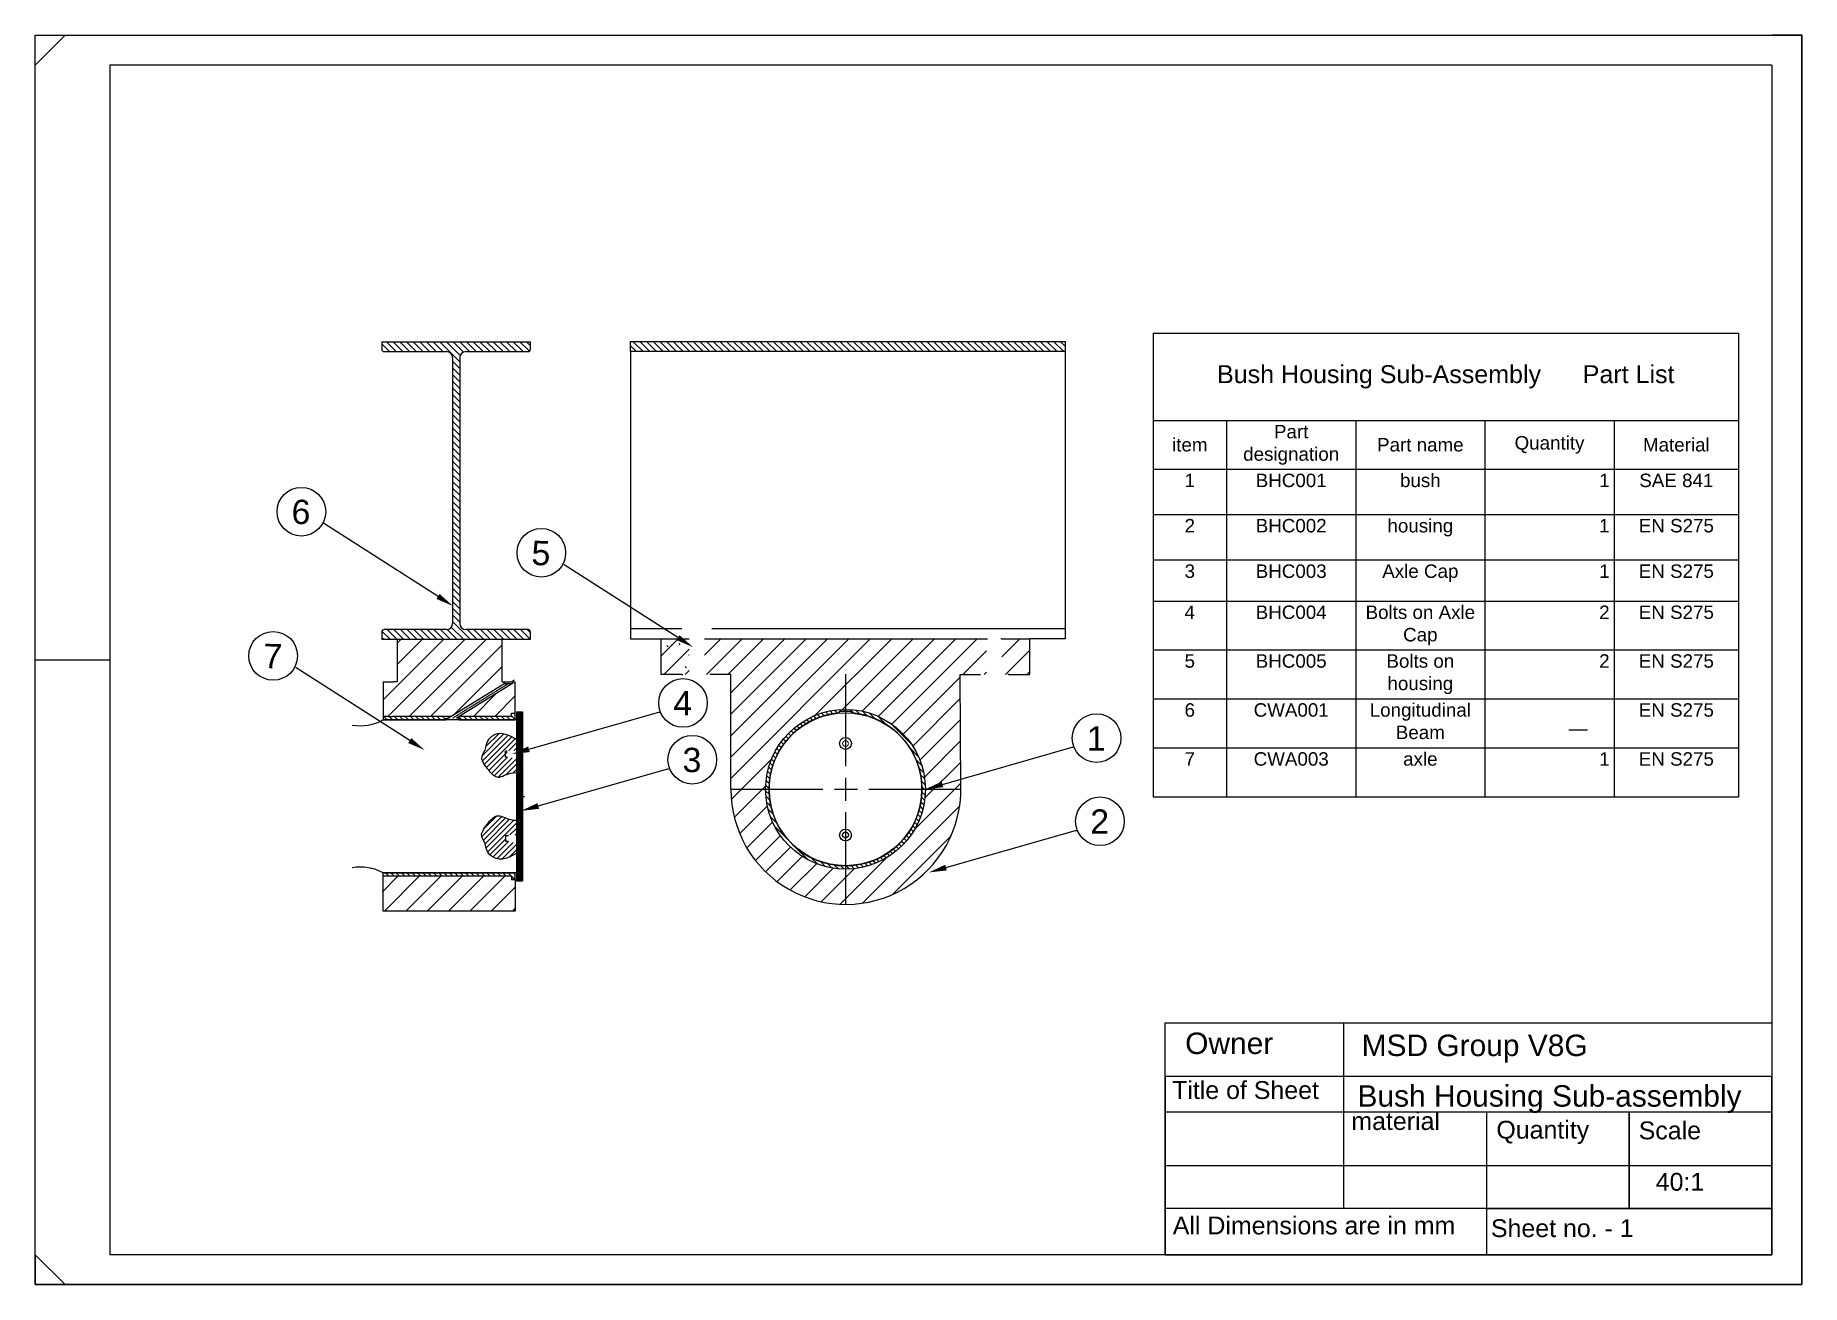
# Model space of a CAD drawing. Header units: millimetres. Extents: x -11930 to 47470, y -3285 to 38715.
import ezdxf
from ezdxf import colors
from ezdxf.entities.mleader import LeaderData, LeaderLine
from ezdxf.math import Vec2, Vec3

# ---------------------------------------------------------------- set-up
doc = ezdxf.new("R2010")
doc.units = ezdxf.units.MM
doc.linetypes.add('AM_ISO02W050x2', pattern=[3.75, 3, -0.75])
doc.linetypes.add('CENTER2', pattern=[28.575, 19.05, -3.175, 3.175, -3.175])
doc.styles.get("Standard").update_dxf_attribs({"font": 'arial.ttf'})
pattern_1 = [(135, (-111316.99, -57352.93), (-89.80256, -89.80256), [])]
pattern_2 = [(45, (-111317, -57352.93), (-359.2102, 359.2102), [])]
pattern_3 = [(45, (-111316.99, -57352.93), (-89.80256, 89.80256), [])]
pattern_4 = [(45, (-424791.2, -236444.33), (-359.21024, 359.21024), [])]

# ---------------------------------------------------------------- blocks, each defined once
blk = doc.blocks.new('*U1')
at = {"color": 0, "linetype": 'CENTER2', "transparency": 16777216}
blk.add_line((947, 586), (-947, -586), dxfattribs=at)
blk = doc.blocks.new('*U2')
at = {"color": 0, "linetype": 'CENTER2', "transparency": 16777216}
for p, q in [((0, 774), (0, 3873)), ((-3873, 0), (-774, 0)), ((774, 0), (3873, 0)), ((0, -3873), (0, -774))]:
    blk.add_line(p, q, dxfattribs=at)
at = {"color": 0, "linetype": 'Continuous', "transparency": 16777216}
for p, q in [((-387, 0), (387, 0)), ((0, -387), (0, 387))]:
    blk.add_line(p, q, dxfattribs=at)
blk = doc.blocks.new('*T13')
at = {"color": 0, "linetype": 'ByBlock', "lineweight": -2, "transparency": 16777216}
for p, q in [((0, 0), (19692, 0)), ((0, 0), (0, -15581)), ((19692, 0), (19692, -15581)), ((0, -2931), (19692, -2931)), ((2475, -2931), (2475, -15581)), ((6818, -2931), (6818, -15581)), ((11162, -2931), (11162, -15581)), ((15506, -2931), (15506, -15581)), ((0, -4570), (19692, -4570)), ((0, -6093), (19692, -6093)), ((0, -7622), (19692, -7622)), ((0, -9002), (19692, -9002)), ((0, -10641), (19692, -10641)), ((0, -12288), (19692, -12288)), ((0, -13934), (19692, -13934)), ((0, -15581), (19692, -15581))]:
    blk.add_line(p, q, dxfattribs=at)
at = {"color": 0, "transparency": 16777216}
for s, insert, char_height, width, attachment_point in [('Bush Housing Sub-Assembly      Part List', (9846, -1466), 602.3, 19390.68, 5), ('item', (1237, -3751), 451.7, 2173.38, 5), ('Part designation', (4647, -3751), 451.72, 4042.82, 5), ('Part name', (8990, -3751), 451.7, 4042.82, 5), ('Quantity', (13334, -3751), 451.7, 4042.82, 5), ('Material', (17599, -3751), 451.7, 3884.23, 5), ('1', (1237, -4720), 452, 2173.38, 2), ('BHC001', (4647, -4720), 451.7, 4042.82, 2), ('bush', (8990, -4720), 451.7, 4042.82, 2), ('1', (15356, -4720), 452, 4042.82, 3), ('SAE 841', (17599, -4720), 451.7, 3884.23, 2), ('2', (1237, -6243), 452, 2173.38, 2), ('BHC002', (4647, -6243), 451.7, 4042.82, 2), ('housing', (8990, -6243), 451.7, 4042.82, 2), ('                     1', (13334, -6243), 451.72, 4042.82, 2), ('EN S275', (17599, -6243), 451.7, 3884.23, 2), ('3', (1237, -7772), 452, 2173.38, 2), ('BHC003', (4647, -7772), 451.7, 4042.82, 2), ('Axle Cap', (8990, -7772), 451.7, 4042.82, 2), ('1', (15356, -7772), 452, 4042.82, 3), ('EN S275', (17599, -7772), 451.7, 3884.23, 2), ('4', (1237, -9153), 452, 2173.38, 2), ('BHC004', (4647, -9153), 451.7, 4042.82, 2), ('Bolts on Axle Cap', (8990, -9153), 451.72, 4042.82, 2), ('2', (15356, -9153), 452, 4042.82, 3), ('EN S275', (17599, -9153), 451.7, 3884.23, 2), ('5', (1237, -10792), 452, 2173.38, 2), ('BHC005', (4647, -10792), 451.7, 4042.82, 2), ('Bolts on housing', (8990, -10792), 451.72, 4042.82, 2), ('2', (15356, -10792), 452, 4042.82, 3), ('EN S275', (17599, -10792), 451.7, 3884.23, 2), ('6', (1237, -12438), 452, 2173.38, 2), ('CWA001', (4647, -12438), 451.7, 4042.82, 2), ('Longitudinal Beam', (8990, -12438), 451.72, 4042.82, 2), ('EN S275', (17599, -12438), 451.7, 3884.23, 2), ('7', (1237, -14085), 452, 2173.38, 2), ('CWA003', (4647, -14085), 451.7, 4042.82, 2), ('axle', (8990, -14085), 451.7, 4042.82, 2), ('1', (15356, -14085), 452, 4042.82, 3), ('EN S275', (17599, -14085), 451.7, 3884.23, 2)]:
    blk.add_mtext(s, dxfattribs=dict(at, insert=insert, char_height=char_height, width=width, attachment_point=attachment_point))

msp = doc.modelspace()

# ---------------------------------------------------------------- hatches: boundary and pattern name
h = msp.add_hatch()
h.set_pattern_fill('ANSI31', color=256, scale=50, angle=90)
h.paths.add_polyline_path([(2343, 27882, -0.414214), (2543, 28082), (4641, 28082, 0.414214), (4721, 28162), (4721, 28410), (-279, 28410), (-279, 28162, 0.414214), (-199, 28082), (1898, 28082, -0.414214), (2098, 27882), (2098, 18938, -0.414214), (1898, 18738), (-199, 18738, 0.414214), (-279, 18658), (-279, 18410), (4721, 18410), (4721, 18658, 0.414214), (4641, 18738), (2543, 18738, -0.414214), (2343, 18938)])
h = msp.add_hatch()
h.set_pattern_fill('ANSI31', color=256, scale=50, angle=90)
h.paths.add_polyline_path([(22699, 28426), (8090, 28426), (8090, 28082), (22699, 28082)])
h.paths.add_polyline_path([(42403, -458), (44334, -458), (44334, 778), (42403, 778)], flags=9)
h.paths.add_polyline_path([(32280, 2294), (45554, 2294), (45554, 3778), (32280, 3778)], flags=9)
h.paths.add_polyline_path([(32417, 3995), (40379, 3995), (40379, 5479), (32417, 5479)], flags=9)
h.paths.add_polyline_path([(36832, -2024), (41932, -2024), (41932, -788), (36832, -788)], flags=9)
h.paths.add_polyline_path([(26170, -1922), (35973, -1922), (35973, -686), (26170, -686)], flags=9)
h.paths.add_polyline_path([(41802, 1263), (44199, 1263), (44199, 2499), (41802, 2499)], flags=9)
h.paths.add_polyline_path([(37018, 1286), (40439, 1286), (40439, 2522), (37018, 2522)], flags=9)
h.paths.add_polyline_path([(32121, 1587), (35402, 1587), (35402, 2823), (32121, 2823)], flags=9)
h.paths.add_polyline_path([(26128, 2619), (31367, 2619), (31367, 3856), (26128, 3856)], flags=9)
h.paths.add_polyline_path([(26279, 4064), (29895, 4064), (29895, 5547), (26279, 5547)], flags=9)
h = msp.add_hatch()
h.set_pattern_fill('ANSI31', color=256, scale=160)
h.set_pattern_definition(pattern_2)
h.paths.add_polyline_path([(3796, 16986), (3769, 16986), (3769, 18426), (249, 18426), (249, 16986), (109, 16986), (-102, 16986), (-231, 16986), (-231, 15815), (-61, 15815), (79, 15815), (2060, 15815), (3855, 16926)])
h = msp.add_hatch()
h.set_pattern_fill('ANSI31', color=256, scale=160, style=0)
h.set_pattern_definition(pattern_4)
edge = h.paths.add_edge_path(flags=0)
edge.add_line((9114, 17226), (10060, 17226))
edge.add_line((9114, 18426), (9114, 17226))
edge.add_line((10060, 18426), (9114, 18426))
edge.add_line((10060, 18426), (10060, 17226))
edge = h.paths.add_edge_path(flags=0)
edge.add_line((20569, 17226), (20569, 18426))
edge.add_line((21515, 18426), (20569, 18426))
edge.add_line((21515, 17226), (21515, 18426))
edge.add_line((20569, 17226), (21515, 17226))
edge = h.paths.add_edge_path(flags=0)
edge.add_line((10060, 18426), (10060, 17226))
edge.add_line((10114, 18426), (10060, 18426))
edge.add_line((10114, 17226), (10114, 18426))
edge.add_line((10060, 17226), (10114, 17226))
edge = h.paths.add_edge_path(flags=0)
edge.add_line((20569, 17226), (20569, 18426))
edge.add_line((20515, 17226), (20569, 17226))
edge.add_line((20515, 18426), (20515, 17226))
edge.add_line((20569, 18426), (20515, 18426))
edge = h.paths.add_edge_path(flags=0)
edge.add_line((10060, 18426), (10060, 17226))
edge.add_line((10114, 18426), (10060, 18426))
edge.add_line((10114, 17226), (10114, 18426))
edge.add_line((10060, 17226), (10114, 17226))
edge = h.paths.add_edge_path(flags=0)
edge.add_line((20569, 17226), (20569, 18426))
edge.add_line((20515, 17226), (20569, 17226))
edge.add_line((20515, 18426), (20515, 17226))
edge.add_line((20569, 18426), (20515, 18426))
h = msp.add_hatch()
h.set_pattern_fill('ANSI31', color=256, scale=160)
h.set_pattern_definition(pattern_4)
h.paths.add_polyline_path([(19171, 17226), (19816, 17226), (20061, 17226), (20061, 18426), (10568, 18426), (10568, 17226), (10813, 17226), (11458, 17226), (11458, 13369, 0.99998), (19197, 13369)])
h.paths.add_polyline_path([(18001, 13369, -1), (12628, 13369, -1)], flags=16)
h.paths.add_polyline_path([(15115, 15934), (15115, 15939), (15115, 15998), (15385, 15998), (15515, 15998), (15515, 15934, -25.68707)], flags=0)
h.paths.add_polyline_path([(17885, 13369, -1), (12745, 13369, -1)], flags=0)
h.paths.add_polyline_path([(15515, 14909, -1), (15114, 14909, -1)], flags=0)
h.paths.add_polyline_path([(15411, 14905, -1), (15218, 14905, -1)], flags=0)
h.paths.add_polyline_path([(15515, 11830, -1), (15114, 11830, -1)], flags=0)
h.paths.add_polyline_path([(15411, 11833, -1), (15218, 11833, -1)], flags=0)
h = msp.add_hatch()
h.set_pattern_fill('ANSI31', color=256, scale=160)
h.set_pattern_definition(pattern_2)
h.paths.add_polyline_path([(3939, 15815), (4079, 15815), (4079, 15929), (4209, 15929), (4209, 16986), (4181, 16986), (4121, 16926), (2326, 15815)])
h = msp.add_hatch()
h.set_pattern_fill('ANSI31', color=256, scale=40, angle=90)
h.set_pattern_definition([(135, (-120070.75, -57112.93), (-89.80256, -89.80256), [])])
h.paths.add_polyline_path([(15115, 15998), (15315, 15998), (15315, 16055, 0.414214), (12628, 13369, 1), (18001, 13369, 0.414214), (15315, 16055), (15315, 15998), (15385, 15998), (15515, 15998), (15515, 15939), (15515, 15934, -25.68707), (15115, 15934), (15115, 15939)])
h = msp.add_hatch()
h.set_pattern_fill('ANSI31', color=256, scale=40, angle=90)
h.set_pattern_definition(pattern_1)
h.paths.add_polyline_path([(1876, 15702), (1876, 15815), (-61, 15815), (-231, 15815), (-231, 15702), (-61, 15702)])
h.paths.add_polyline_path([(4209, 15702), (4209, 15815), (2326, 15815), (2326, 15702)])
h = msp.add_hatch()
h.set_pattern_fill('ANSI31', color=256, scale=40, angle=90)
h.set_pattern_definition(pattern_1)
h.paths.add_polyline_path([(4209, 15929), (4079, 15929), (4079, 15815), (2326, 15815), (2234, 15758), (2326, 15702), (4079, 15702), (4209, 15702)])
h = msp.add_hatch()
h.set_pattern_fill('ANSI31', color=256, scale=10)
h.paths.add_polyline_path([(4449, 15969), (4249, 15969), (4249, 15702), (4249, 14708), (4249, 14422), (4249, 14390), (4249, 10289), (4449, 10289), (4449, 13129), (4449, 14349), (4449, 14749)])
h = msp.add_hatch()
h.set_pattern_fill('ANSI31', color=256, scale=40, style=0)
h.set_pattern_definition(pattern_3)
edge = h.paths.add_edge_path(flags=0)
edge.add_line((4032, 14676), (3992, 14676))
edge.add_line((3992, 14676), (3941, 14648))
edge.add_line((3941, 14648), (3941, 14449))
edge.add_line((3941, 14449), (3992, 14422))
edge.add_line((3992, 14422), (4249, 14422))
edge.add_line((4249, 14422), (4249, 13931))
edge.add_spline(control_points=[(4249, 13931), (3971, 13931), (3655, 13678), (3364, 13918), (2972, 14449), (3225, 14639), (3225, 15106), (3756, 15359), (4249, 15043)], knot_values=[0, 0, 0, 0, 1, 2, 3, 4, 5, 6, 6, 6, 6], degree=3, periodic=0)
edge.add_line((4249, 15043), (4249, 14676))
edge.add_line((4249, 14676), (4032, 14676))
edge.add_line((4032, 14676), (4032, 14676))
edge = h.paths.add_edge_path(flags=0)
edge.add_line((4032, 14676), (3992, 14676))
edge.add_line((4032, 14676), (3981, 14648))
edge.add_line((3981, 14648), (3981, 14449))
edge.add_line((3981, 14449), (4032, 14422))
edge.add_line((4032, 14422), (4249, 14422))
edge.add_line((4249, 14422), (4249, 14422))
edge.add_line((3992, 14422), (4249, 14422))
edge.add_line((3941, 14449), (3992, 14422))
edge.add_line((3941, 14648), (3941, 14449))
edge.add_line((3992, 14676), (3941, 14648))
edge = h.paths.add_edge_path(flags=0)
edge.add_line((4032, 14676), (3992, 14676))
edge.add_line((4032, 14676), (3981, 14648))
edge.add_line((3981, 14648), (3981, 14449))
edge.add_line((3981, 14449), (4032, 14422))
edge.add_line((4032, 14422), (4249, 14422))
edge.add_line((4249, 14422), (4249, 14422))
edge.add_line((3992, 14422), (4249, 14422))
edge.add_line((3941, 14449), (3992, 14422))
edge.add_line((3941, 14648), (3941, 14449))
edge.add_line((3992, 14676), (3941, 14648))
h = msp.add_hatch()
h.set_pattern_fill('ANSI31', color=256, scale=40)
h.set_pattern_definition(pattern_3)
edge = h.paths.add_edge_path()
edge.add_line((3881, 11808), (3981, 11808))
edge.add_line((3981, 11808), (4032, 11836))
edge.add_line((4032, 11836), (4249, 11836))
edge.add_line((4249, 11836), (4249, 12327))
edge.add_spline(control_points=[(4249, 12327), (3971, 12327), (3655, 12580), (3364, 12340), (2972, 11809), (3225, 11619), (3225, 11152), (3756, 10899), (4249, 11215)], knot_values=[0, 0, 0, 0, 1, 2, 3, 4, 5, 6, 6, 6, 6], degree=3, periodic=0)
edge.add_line((4249, 11215), (4249, 11582))
edge.add_line((4249, 11582), (4032, 11582))
edge.add_line((4032, 11582), (3980, 11610))
edge.add_line((3980, 11610), (3881, 11610))
edge.add_line((3881, 11610), (3881, 11808))
h = msp.add_hatch()
h.set_pattern_fill('ANSI31', color=256, scale=160)
h.set_pattern_definition([(45, (-111354.85, -57352.93), (-359.2102, 359.2102), [])])
h.paths.add_polyline_path([(4210, 10329), (4041, 10329), (4041, 10443), (-269, 10443), (-269, 9272), (4211, 9272)])
h = msp.add_hatch()
h.set_pattern_fill('ANSI31', color=256, scale=40, angle=90)
h.set_pattern_definition(pattern_1)
h.paths.add_polyline_path([(4079, 10369), (4209, 10369), (4209, 10556), (-231, 10556), (-231, 10443), (4079, 10443)])
h = msp.add_hatch()
h.set_pattern_fill('ANSI31', color=256, scale=40, angle=90)
h.set_pattern_definition(pattern_1)
h.paths.add_polyline_path([(4079, 10329), (4209, 10329), (4209, 10557), (2142, 10556), (2326, 10443), (4079, 10443)])

# ---------------------------------------------------------------- linework, layer by layer
for p, q in [((-11930, 37715), (-10930, 38715)), ((-9430, 37715), (-9430, 36715)), ((-279, 28410), (4721, 28410)), ((-279, 28410), (-279, 28162)), ((-199, 28082), (1898, 28082)), ((2543, 28082), (4641, 28082)), ((4721, 28162), (4721, 28410)), ((8090, 28426), (22699, 28426)), ((8090, 28082), (8090, 28426)), ((22699, 28082), (8090, 28082)), ((8090, 28082), (8090, 18770)), ((22699, 28426), (22699, 28082)), ((22699, 28082), (22699, 18770)), ((2098, 27882), (2098, 18938)), ((2343, 27882), (2343, 18938)), ((-279, 18658), (-279, 18410)), ((1898, 18738), (-199, 18738)), ((249, 16986), (249, 18426)), ((4641, 18738), (2543, 18738)), ((3769, 16986), (3769, 18426)), ((4721, 18410), (4721, 18658)), ((8090, 18770), (9812, 18770)), ((8090, 18770), (8090, 18426)), ((8090, 18426), (9114, 18426)), ((9114, 17226), (9114, 18426)), ((9114, 18426), (10060, 18426)), ((10568, 18426), (20061, 18426)), ((10594, 18426), (20061, 18426)), ((10817, 18770), (22699, 18770)), ((20061, 18426), (20092, 18426)), ((20569, 18426), (20537, 18426)), ((20569, 18426), (21515, 18426)), ((21515, 17226), (21515, 18426)), ((22699, 18426), (21515, 18426)), ((22699, 18770), (22699, 18426)), ((-279, 18410), (4721, 18410)), ((9303, 18204), (9346, 18155)), ((9708, 18265), (9746, 18222)), ((10062, 17865), (10041, 17889)), ((10265, 18059), (10263, 18061)), ((-11930, 17715), (-9430, 17715)), ((9969, 17451), (9925, 17500)), ((-231, 16986), (-231, 15815)), ((-231, 16986), (-102, 16986)), ((-102, 16986), (109, 16986)), ((249, 16986), (109, 16986)), ((3855, 16926), (1968, 15758)), ((4121, 16926), (2234, 15758)), ((3769, 16986), (4209, 16986)), ((3855, 16926), (3821, 16985)), ((3855, 16926), (4121, 16926)), ((4107, 17000), (4189, 17050)), ((4121, 16926), (4156, 16986)), ((4209, 15929), (4209, 16986)), ((9816, 17226), (9114, 17226)), ((9816, 17226), (9845, 17226)), ((10813, 17226), (10756, 17226)), ((11458, 17226), (10813, 17226)), ((11458, 13369), (11458, 17226)), ((19197, 13369), (19171, 17226)), ((19171, 17226), (19816, 17226)), ((19816, 17226), (19859, 17226)), ((20813, 17226), (20770, 17226)), ((20813, 17226), (21515, 17226)), ((-61, 15815), (-231, 15815)), ((-231, 15815), (-231, 15702)), ((-61, 15815), (-231, 15815)), ((-231, 15815), (-231, 15702)), ((-231, 15702), (-61, 15702)), ((4249, 15699), (-231, 15699)), ((4249, 15699), (-231, 15699)), ((4249, 15699), (-231, 15699)), ((-61, 15815), (79, 15815)), ((-61, 15702), (79, 15702)), ((2060, 15815), (79, 15815)), ((2060, 15815), (79, 15815)), ((79, 15702), (1876, 15702)), ((1876, 15702), (1876, 15758)), ((1876, 15758), (1968, 15758)), ((2326, 15758), (2234, 15758)), ((3939, 15815), (2326, 15815)), ((3939, 15815), (2326, 15815)), ((2326, 15702), (2326, 15758)), ((2326, 15702), (2418, 15702)), ((2418, 15702), (3939, 15702)), ((4079, 15815), (3939, 15815)), ((3939, 15702), (4079, 15702)), ((4079, 15815), (4079, 15929)), ((4079, 15929), (4209, 15929)), ((4079, 15702), (4209, 15702)), ((4209, 15702), (4209, 15929)), ((4249, 15969), (4249, 15702)), ((4249, 15969), (4449, 15969)), ((4249, 15702), (4249, 14708)), ((4249, 15699), (4249, 14708)), ((4249, 15699), (4249, 14708)), ((4449, 15969), (4449, 14778)), ((4449, 14749), (4449, 15968)), ((15115, 15939), (15115, 15998)), ((15115, 15998), (15385, 15998)), ((15115, 15939), (15115, 15934)), ((15385, 15998), (15515, 15998)), ((15515, 15939), (15515, 15998)), ((15515, 15939), (15515, 15934)), ((39637, 15364), (40264, 15364)), ((3881, 14450), (3881, 14648)), ((3941, 14648), (3881, 14648)), ((3941, 14450), (3881, 14450)), ((3978, 14550), (3980, 14550)), ((4249, 14708), (4249, 14676)), ((4249, 14708), (4249, 14422)), ((4249, 14422), (4249, 14390)), ((4249, 14390), (4249, 10559)), ((4249, 14390), (4249, 10559)), ((4249, 14390), (4249, 10289)), ((4449, 14749), (4449, 14349)), ((4449, 13129), (4449, 14349)), ((4449, 14320), (4449, 13129)), ((4249, 13129), (4289, 13129)), ((4449, 13129), (4449, 10289)), ((4489, 13129), (4525, 13129)), ((12742, 13369), (12745, 13369)), ((17885, 13369), (17887, 13369)), ((4289, 12642), (4292, 12642)), ((3981, 11808), (3881, 11808)), ((3881, 11808), (3881, 11610)), ((3980, 11610), (3881, 11610)), ((4249, 10559), (-231, 10559)), ((4249, 10559), (-231, 10559)), ((4249, 10559), (-231, 10559)), ((-231, 10556), (4209, 10556)), ((-231, 10443), (-231, 10556)), ((-231, 10443), (-231, 10556)), ((4079, 10443), (-231, 10443)), ((-231, 9272), (-231, 10443)), ((4079, 10443), (4079, 10329)), ((4209, 10329), (4079, 10329)), ((4209, 10329), (4209, 10556)), ((4210, 10329), (4211, 9272)), ((4249, 10289), (4449, 10289)), ((18001, 10572), (18004, 10572)), ((4079, 10089), (4079, 10089)), ((4211, 9272), (-231, 9272)), ((36870, -725), (36870, -2285)), ((-11930, -2285), (-10930, -3285))]:
    msp.add_line(p, q)
for points in [[(-11930, 38715), (47470, 38715), (47470, -3285), (-11930, -3285)], [(26070, 5515), (46470, 5515), (46470, -2285), (26070, -2285)], [(26070, -2285), (46470, -2285), (46470, 3715), (26070, 3715)], [(26070, -2285), (46470, -2285), (46470, 2515), (26070, 2515)], [(41670, 2515), (36870, 2515), (36870, -725), (41670, -725)], [(46470, 2515), (41670, 2515), (41670, -725), (46470, -725)], [(26070, -2285), (46470, -2285), (46470, 715), (26070, 715)], [(26070, -2285), (46470, -2285), (46470, -725), (26070, -725)]]:
    msp.add_lwpolyline(points, close=True)
for points in [[(-9430, -3285), (-11930, -3285), (-11930, 38715), (-9430, 38715)], [(-11930, 37715), (-11930, 38715), (47470, 38715), (47470, 37715)], [(46470, -3285), (47470, -3285), (47470, 38715), (46470, 38715)], [(-9430, 37715), (-9430, -2285)], [(46470, 37715), (-9430, 37715)], [(46470, 37715), (46470, -2285)], [(32070, -725), (32070, 5515), (46470, 5515), (46470, -2285), (32070, -2285)], [(-11930, -2285), (-11930, -3285), (47470, -3285), (47470, -2285)], [(46470, -2285), (-9430, -2285)]]:
    msp.add_lwpolyline(points)
at = {"lineweight": -3}
for centre in [(-2984, 22701), (5086, 21318), (-3932, 17854), (9850, 16270), (23757, 15088), (10162, 14362), (23873, 12291)]:
    msp.add_circle(centre, 818, dxfattribs=at)
for centre, radius in [((15315, 13369), 2686), ((15315, 13369), 2570), ((15315, 14909), 200), ((15315, 11830), 200)]:
    msp.add_circle(centre, radius)
at = {"linetype": 'AM_ISO02W050x2', "lineweight": 15}
msp.add_circle((15315, 14905), 96.7, dxfattribs=at)
at = {"linetype": 'AM_ISO02W050x2'}
msp.add_circle((15315, 11833), 96.7, dxfattribs=at)
for centre, radius, start, end in [((-199, 28162), 80, 180, 270), ((1898, 27882), 200, 0, 90), ((2543, 27882), 200, 90, 180), ((4641, 28162), 80, 270, 0), ((-199, 18658), 80, 90, 180), ((1898, 18938), 200, 270, 0), ((2543, 18938), 200, 180, 270), ((4641, 18658), 80, 0, 90), ((-994, 17105), 1600, 260.05645, 298.51066), ((15315, 13369), 2573, 94.45881, 85.54119), ((15327, 13369), 3870, 180, 0.76609), ((-994, 9153), 1600, 61.48934, 99.94355)]:
    msp.add_arc(centre, radius, start, end)
for points in [[(4249, 15043), (3756, 15359), (3225, 15106), (3225, 14639), (2972, 14449), (3364, 13918), (3655, 13678), (3971, 13931), (4249, 13931)], [(4249, 11215), (3756, 10899), (3225, 11152), (3225, 11619), (2972, 11809), (3364, 12340), (3655, 12580), (3971, 12327), (4249, 12327)]]:
    msp.add_open_spline(points, degree=3)

# ---------------------------------------------------------------- block references
msp.add_blockref('*T13', (25656, 28699))
at = {"linetype": 'CENTER2'}
for name, p in [('*U2', (15327, 13369)), ('*U1', (3045, 16342))]:
    msp.add_blockref(name, p, dxfattribs=at)

# ---------------------------------------------------------------- texts
at = {"lineweight": -3}
for s, p in [('6', (-3325, 22294)), ('5', (4745, 20911)), ('7', (-4273, 17447))]:
    msp.add_text(s, height=818, rotation=358.27137, dxfattribs=at).set_placement(p)
for s, p in [('4', (9522, 15852)), ('1', (23428, 14671)), ('3', (9833, 13945)), ('2', (23545, 11874))]:
    msp.add_text(s, height=818, dxfattribs=at).set_placement(p)
at = {"attachment_point": 1}
for s, width, heights, insert, char_height in [(' Owner', 5061.76, [0], (26459, 5189), 720), ('MSD Group V8G', 11273.93, [0], (32671, 5120), 720), ('Title of Sheet', 5475.91, [0], (26298, 3557), 600), ('Bush Housing Sub-assembly', 13206.53, [0], (32533, 3419), 720), ('material', 4543.76, [0], (32326, 2515), 600), ('Quantity', 4026.4, [0], (37204, 2224), 600), ('Scale', 4141.44, [0], (41989, 2201), 600), ('\\pxi-3,l4,t4;40:1', 4094.71, [0], (41963, 472), 600), ('All Dimensions are in mm', 11584.59, [0], (26321, -995), 600), ('Sheet no. - 1', 8720.04, [217], (37020, -1086), 600)]:
    msp.add_mtext_dynamic_manual_height_columns(s, width=width, gutter_width=1500, heights=heights, dxfattribs=dict(at, insert=insert, char_height=char_height))

# ---------------------------------------------------------------- leaders
at = {"lineweight": -3}
ml = msp.add_multileader_mtext('Standard', dxfattribs=at)
ml.set_content('1', color=256)
ml.set_leader_properties()
ml.build(insert=Vec2(0, 0))
ml.multileader.update_dxf_attribs({"arrow_head_size": 600})
ctx = ml.context
ctx.base_point, ctx.char_height, ctx.arrow_head_size, ctx.landing_gap_size, ctx.plane_origin, ctx.plane_x_axis, ctx.plane_y_axis = Vec3(-2227, 22311), 12, 600, 6, Vec3(2117, 19529), Vec3(-0.662543, 0.749024), Vec3(-0.749024, -0.662543)
notes = []
notes.append((ctx, [(0, (1, 1, 0), (-2211, 22293), (-0.662543, 0.749024), 24, [(0, [(2117, 19529)], 0, [])])]))
ctx.mtext.insert, ctx.mtext.text_direction, ctx.mtext.rotation, ctx.mtext.flow_direction = Vec3(-2236, 22311), Vec3(-0.662543, 0.749024), 2.295006, 5
ml = msp.add_multileader_mtext('Standard', dxfattribs=at)
ml.set_content('1', color=256)
ml.set_leader_properties()
ml.build(insert=Vec2(0, 0))
ml.multileader.update_dxf_attribs({"arrow_head_size": 600})
ctx = ml.context
ctx.base_point, ctx.char_height, ctx.arrow_head_size, ctx.landing_gap_size, ctx.plane_origin, ctx.plane_x_axis, ctx.plane_y_axis = Vec3(5843, 20928), 12, 600, 6, Vec3(10187, 18146), Vec3(-0.662543, 0.749024), Vec3(-0.749024, -0.662543)
notes.append((ctx, [(0, (1, 1, 0), (5859, 20910), (-0.662543, 0.749024), 24, [(0, [(10187, 18146)], 0, [])])]))
ctx.mtext.insert, ctx.mtext.text_direction, ctx.mtext.rotation, ctx.mtext.flow_direction = Vec3(5835, 20929), Vec3(-0.662543, 0.749024), 2.295006, 5
ml = msp.add_multileader_mtext('Standard', dxfattribs=at)
ml.set_content('1', color=256)
ml.set_leader_properties()
ml.build(insert=Vec2(0, 0))
ml.multileader.update_dxf_attribs({"arrow_head_size": 600})
ctx = ml.context
ctx.base_point, ctx.char_height, ctx.arrow_head_size, ctx.landing_gap_size, ctx.plane_origin, ctx.plane_x_axis, ctx.plane_y_axis = Vec3(-3175, 17464), 12, 600, 6, Vec3(1169, 14682), Vec3(-0.662543, 0.749024), Vec3(-0.749024, -0.662543)
notes.append((ctx, [(0, (1, 1, 0), (-3159, 17446), (-0.662543, 0.749024), 24, [(0, [(1169, 14682)], 0, [])])]))
ctx.mtext.insert, ctx.mtext.text_direction, ctx.mtext.rotation, ctx.mtext.flow_direction = Vec3(-3184, 17464), Vec3(-0.662543, 0.749024), 2.295006, 5
ml = msp.add_multileader_mtext('Standard', dxfattribs=at)
ml.set_content('1', color=256)
ml.set_leader_properties()
ml.build(insert=Vec2(0, 0))
ml.multileader.update_dxf_attribs({"arrow_head_size": 600})
ctx = ml.context
ctx.base_point, ctx.char_height, ctx.arrow_head_size, ctx.landing_gap_size, ctx.plane_origin = Vec3(9056, 15961), 12, 600, 6, Vec3(4094, 14550)
notes.append((ctx, [(0, (1, 1, 0), (9032, 15961), (1, 0), 24, [(0, [(4094, 14550)], 0, [])])]))
ctx.mtext.insert, ctx.mtext.flow_direction = Vec3(9062, 15967), 5
ml = msp.add_multileader_mtext('Standard', dxfattribs=at)
ml.set_content('1', color=256)
ml.set_leader_properties()
ml.build(insert=Vec2(0, 0))
ml.multileader.update_dxf_attribs({"arrow_head_size": 600})
ctx = ml.context
ctx.base_point, ctx.char_height, ctx.arrow_head_size, ctx.landing_gap_size, ctx.plane_origin = Vec3(22963, 14780), 12, 600, 6, Vec3(18001, 13369)
notes.append((ctx, [(0, (1, 1, 0), (22939, 14780), (1, 0), 24, [(0, [(18001, 13369)], 0, [])])]))
ctx.mtext.insert, ctx.mtext.flow_direction = Vec3(22969, 14786), 5
ml = msp.add_multileader_mtext('Standard', dxfattribs=at)
ml.set_content('1', color=256)
ml.set_leader_properties()
ml.build(insert=Vec2(0, 0))
ml.multileader.update_dxf_attribs({"arrow_head_size": 600})
ctx = ml.context
ctx.base_point, ctx.char_height, ctx.arrow_head_size, ctx.landing_gap_size, ctx.plane_origin = Vec3(9368, 14053), 12, 600, 6, Vec3(4406, 12643)
notes.append((ctx, [(0, (1, 1, 0), (9344, 14053), (1, 0), 24, [(0, [(4406, 12643)], 0, [])])]))
ctx.mtext.insert, ctx.mtext.flow_direction = Vec3(9374, 14059), 5
ml = msp.add_multileader_mtext('Standard', dxfattribs=at)
ml.set_content('1', color=256)
ml.set_leader_properties()
ml.build(insert=Vec2(0, 0))
ml.multileader.update_dxf_attribs({"arrow_head_size": 600})
ctx = ml.context
ctx.base_point, ctx.char_height, ctx.arrow_head_size, ctx.landing_gap_size, ctx.plane_origin = Vec3(23079, 11982), 12, 600, 6, Vec3(18117, 10572)
notes.append((ctx, [(0, (1, 1, 0), (23055, 11982), (1, 0), 24, [(0, [(18117, 10572)], 0, [])])]))
ctx.mtext.insert, ctx.mtext.flow_direction = Vec3(23085, 11988), 5
for ctx, leaders in notes:
    for number, flags, end, landing, length, lines in leaders:
        leader = LeaderData()
        leader.index, (leader.has_last_leader_line, leader.has_dogleg_vector, leader.attachment_direction) = number, flags
        leader.last_leader_point, leader.dogleg_vector, leader.dogleg_length = Vec3(end), Vec3(landing), length
        for number, points, colour, breaks in lines:
            line = LeaderLine()
            line.index, line.vertices, line.color, line.breaks = number, Vec3.list(points), colors.encode_raw_color(colour), breaks
            leader.lines.append(line)
        ctx.leaders.append(leader)

doc.saveas('drawing.dxf')
